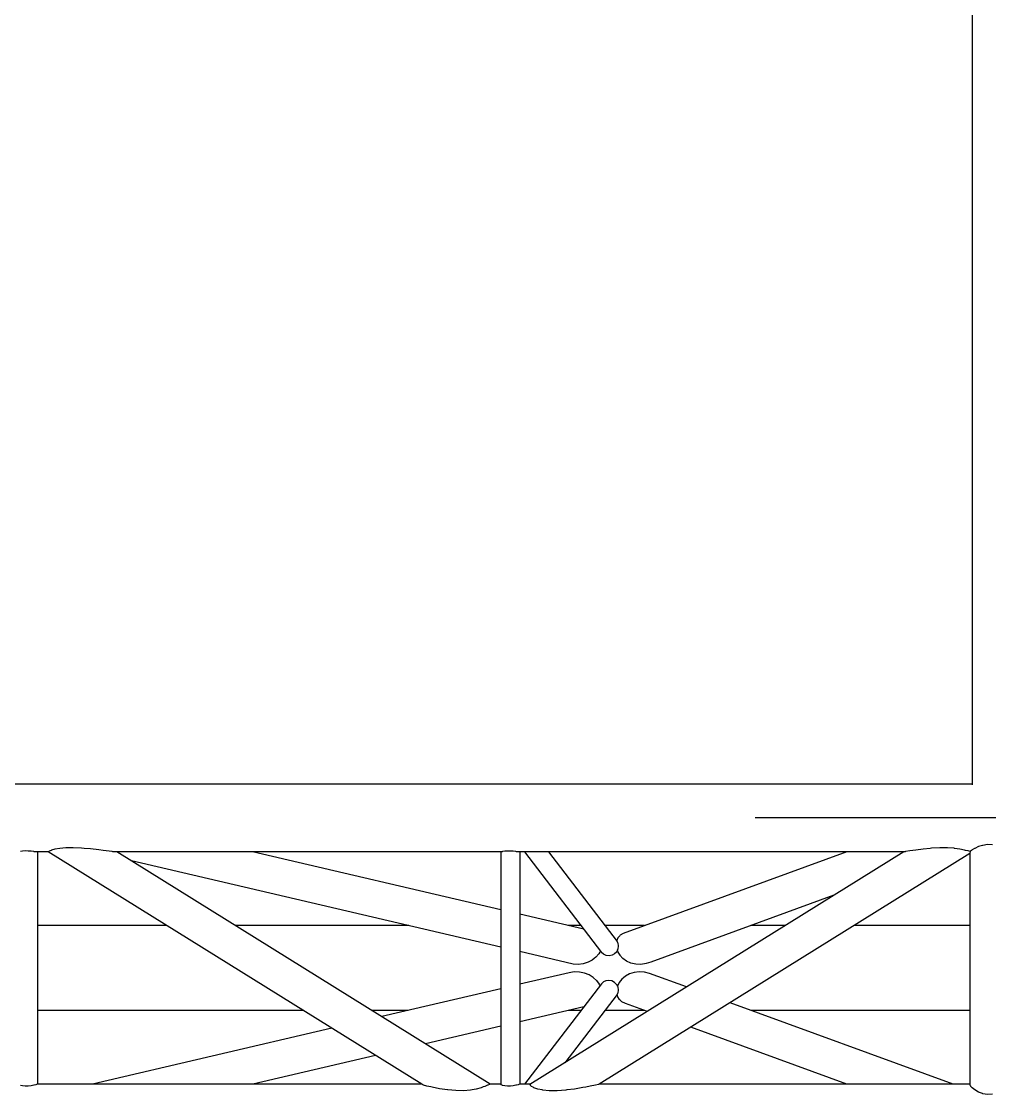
# Model space of a CAD drawing. Header units: millimetres. Extents: x 150209.93 to 150215.05, y 136675.65 to 136679.93.
# Drawn here: x 150210.8311 to 150210.9472, y 136677.1236 to 136677.2523 of the extents above; entities that cross this region are included whole.
import ezdxf

# ---------------------------------------------------------------- set-up
doc = ezdxf.new("R2010")
doc.units = ezdxf.units.MM
doc.header["$LTSCALE"] = 0.25
doc.linetypes.add('CENTER', pattern=[50.8, 31.75, -6.35, 6.35, -6.35])
doc.linetypes.add('XKITLINE00', pattern=[0])

# ---------------------------------------------------------------- blocks, each defined once
blk = doc.blocks.new('çatıı')
at = {"color": 8, "linetype": 'XKITLINE00'}
for p, q in [((10084.2, 9070.15), (10084.2, 7650.16)), ((10084.2, 7650.57), (9008.64, 7650.57)), ((9537.13, 7611.96), (9534.17, 7611.49)), ((9540.74, 7612.35), (9537.13, 7611.96)), ((9545.19, 7612.41), (9540.74, 7612.35)), ((9550.28, 7612.13), (9545.19, 7612.41)), ((9551.81, 7611.96), (9550.28, 7612.13)), ((9555.5, 7611.68), (9551.81, 7611.96)), ((10058.9, 7611.96), (10054.85, 7611.61)), ((10059.7, 7612.06), (10058.9, 7611.96)), ((10064.72, 7612.39), (10059.7, 7612.06)), ((10069.34, 7612.38), (10064.72, 7612.39)), ((10073.32, 7612.02), (10069.34, 7612.38)), ((10073.61, 7611.96), (10073.32, 7612.02)), ((10076.83, 7611.57), (10073.61, 7611.96)), ((10085.64, 7611.93), (10084.08, 7611.08)), ((10085.71, 7611.99), (10085.64, 7611.93)), ((10087.87, 7613.08), (10085.71, 7611.99)), ((10090.34, 7613.76), (10087.87, 7613.08)), ((10090.46, 7613.81), (10090.34, 7613.76)), ((10093.35, 7614.24), (10090.46, 7613.81)), ((10096.38, 7614.04), (10093.35, 7614.24)), ((9514.85, 7610.32), (9513.59, 7610.12)), ((9516.44, 7610.42), (9514.85, 7610.32)), ((9518.2, 7610.41), (9516.44, 7610.42)), ((9519.96, 7610.29), (9518.2, 7610.41)), ((9521.55, 7610.07), (9519.96, 7610.29)), ((9521.88, 7610), (9521.55, 7610.07)), ((9522.81, 7609.97), (9521.88, 7610)), ((9530.27, 7609.97), (9522.81, 7609.97)), ((9523.62, 7609.93), (9522.81, 7609.97)), ((9523.41, 7609.97), (9523.38, 7609.95)), ((9523.74, 7609.92), (9523.62, 7609.93)), ((9523.8, 7609.97), (9523.74, 7609.92)), ((9523.9, 7609.97), (9523.9, 7470.61)), ((9530.28, 7609.98), (9530.22, 7609.94)), ((9754.13, 7470.52), (9530.22, 7609.94)), ((9530.45, 7609.99), (9530.28, 7609.98)), ((9530.83, 7610.37), (9530.45, 7609.99)), ((9531.99, 7610.68), (9530.83, 7610.37)), ((9532.19, 7610.85), (9531.99, 7610.68)), ((9534.17, 7611.49), (9532.19, 7610.85)), ((9560.54, 7611.1), (9555.5, 7611.68)), ((9563.26, 7610.68), (9560.54, 7611.1)), ((9565.01, 7610.52), (9563.26, 7610.68)), ((9568.49, 7610.09), (9565.01, 7610.52)), ((9569.03, 7609.99), (9568.49, 7610.09)), ((9570.59, 7609.95), (9569.03, 7609.99)), ((9801.87, 7609.97), (9569.71, 7609.97)), ((9571.25, 7609.92), (9570.59, 7609.95)), ((9571.29, 7609.97), (9571.25, 7609.92)), ((9795.27, 7470.61), (9571.45, 7609.97)), ((9801.59, 7575.12), (9652.69, 7609.97)), ((9801.87, 7609.97), (9801.59, 7609.94)), ((9801.59, 7609.94), (9801.59, 7470.47)), ((9802.34, 7609.99), (9801.87, 7609.97)), ((9802.68, 7610.11), (9802.34, 7609.99)), ((9803.94, 7610.31), (9802.68, 7610.11)), ((9805.53, 7610.41), (9803.94, 7610.31)), ((9807.29, 7610.4), (9805.53, 7610.41)), ((9809.05, 7610.28), (9807.29, 7610.4)), ((9810.64, 7610.07), (9809.05, 7610.28)), ((9810.97, 7609.99), (9810.64, 7610.07)), ((9811.9, 7609.97), (9810.97, 7609.99)), ((10043.66, 7609.97), (9811.9, 7609.97)), ((9812.71, 7609.94), (9811.9, 7609.97)), ((9812.49, 7609.97), (9812.47, 7609.95)), ((9812.83, 7609.92), (9812.71, 7609.94)), ((9812.88, 7609.97), (9812.83, 7609.92)), ((9812.99, 7609.97), (9812.99, 7470.61)), ((9815.69, 7609.97), (9861.99, 7549.64)), ((10043.09, 7609.95), (9819, 7470.42)), ((9830.06, 7609.97), (9871.31, 7556.22)), ((10082.73, 7608.92), (9860.59, 7470.6)), ((10008.99, 7609.97), (9874.92, 7560.99)), ((10044, 7609.99), (10043.09, 7609.95)), ((10043.23, 7609.97), (10043.18, 7609.95)), ((10044.1, 7610.02), (10044, 7609.99)), ((10046.69, 7610.46), (10044.1, 7610.02)), ((10048.62, 7610.68), (10046.69, 7610.46)), ((10050.35, 7611), (10048.62, 7610.68)), ((10054.85, 7611.61), (10050.35, 7611)), ((10079.55, 7610.95), (10076.83, 7611.57)), ((10080.19, 7610.68), (10079.55, 7610.95)), ((10081.71, 7610.43), (10080.19, 7610.68)), ((10082.93, 7610.06), (10081.71, 7610.43)), ((10082.94, 7610.12), (10082.73, 7609.19)), ((10082.73, 7609.19), (10082.73, 7470.24)), ((10083.07, 7610.35), (10082.94, 7610.12)), ((10083.68, 7610.66), (10083.07, 7610.35)), ((10084.08, 7611.08), (10083.68, 7610.66)), ((9801.59, 7552.75), (9580.08, 7604.6)), ((10001.18, 7583.85), (9891.59, 7543.81)), ((9851.38, 7563.46), (9812.99, 7572.45)), ((9601.31, 7565.67), (9523.9, 7565.67)), ((9746.37, 7565.67), (9642.6, 7565.67)), ((9849.68, 7565.67), (9841.84, 7565.67)), ((9887.75, 7565.67), (9864.05, 7565.67)), ((9874.92, 7560.99), (9873.1, 7559.86)), ((9971.98, 7565.67), (9951.43, 7565.67)), ((10082.73, 7565.67), (10013.28, 7565.67)), ((9871.04, 7556.68), (9871.01, 7556.61)), ((9871.74, 7558.35), (9871.04, 7556.68)), ((9871.31, 7556.22), (9871.62, 7555.48)), ((9871.62, 7555.48), (9871.79, 7555.11)), ((9872.84, 7559.53), (9871.74, 7558.35)), ((9871.79, 7555.11), (9871.94, 7553.58)), ((9873.1, 7559.86), (9872.84, 7559.53)), ((9844.89, 7542.61), (9812.99, 7550.08)), ((9860.33, 7548.83), (9858.54, 7546.8)), ((9860.87, 7549.85), (9860.33, 7548.83)), ((9861.33, 7550.5), (9860.87, 7549.85)), ((9863.21, 7548.48), (9861.99, 7549.64)), ((9864.77, 7547.77), (9863.21, 7548.48)), ((9866.5, 7547.57), (9864.77, 7547.77)), ((9868.24, 7547.91), (9866.5, 7547.57)), ((9869.81, 7548.74), (9868.24, 7547.91)), ((9870.92, 7549.85), (9869.81, 7548.74)), ((9871.08, 7549.99), (9870.92, 7549.85)), ((9871.36, 7550.48), (9871.08, 7549.99)), ((9871.41, 7550.69), (9871.36, 7550.48)), ((9871.74, 7551.74), (9871.41, 7550.69)), ((9871.43, 7550.74), (9871.68, 7550.03)), ((9871.68, 7550.03), (9871.82, 7549.84)), ((9871.9, 7553.35), (9871.74, 7551.74)), ((9871.82, 7549.84), (9872.93, 7547.88)), ((9871.94, 7553.58), (9871.9, 7553.35)), ((9872.93, 7547.88), (9874.71, 7546.03)), ((9847.98, 7542.43), (9844.89, 7542.61)), ((9851.02, 7542.79), (9847.98, 7542.43)), ((9853.87, 7543.68), (9851.02, 7542.79)), ((9856.37, 7545.05), (9853.87, 7543.68)), ((9857.5, 7546.03), (9856.37, 7545.05)), ((9858.54, 7546.8), (9857.5, 7546.03)), ((9874.71, 7546.03), (9874.75, 7545.98)), ((9876.93, 7544.37), (9874.75, 7545.98)), ((9879.55, 7543.21), (9876.93, 7544.37)), ((9882.48, 7542.55), (9879.55, 7543.21)), ((9885.56, 7542.43), (9882.48, 7542.55)), ((9888.65, 7542.86), (9885.56, 7542.43)), ((9891.59, 7543.81), (9888.65, 7542.86)), ((9842.5, 7537.44), (9812.99, 7530.53)), ((9845.6, 7537.91), (9842.5, 7537.44)), ((9848.73, 7537.85), (9845.6, 7537.91)), ((9851.75, 7537.24), (9848.73, 7537.85)), ((9854.5, 7536.12), (9851.75, 7537.24)), ((9856.84, 7534.56), (9854.5, 7536.12)), ((9876.22, 7535.29), (9875.16, 7534.32)), ((9878.67, 7536.67), (9876.22, 7535.29)), ((9881.5, 7537.56), (9878.67, 7536.67)), ((9884.56, 7537.93), (9881.5, 7537.56)), ((9887.7, 7537.76), (9884.56, 7537.93)), ((9890.76, 7537.06), (9887.7, 7537.76)), ((9912.98, 7528.94), (9890.76, 7537.06)), ((9861.85, 7530.73), (9815.69, 7470.57)), ((9856.84, 7534.56), (9857.05, 7534.33)), ((9858.93, 7532.68), (9857.05, 7534.33)), ((9858.93, 7532.68), (9860.48, 7530.54)), ((9860.48, 7530.54), (9861.01, 7529.64)), ((9863.07, 7531.89), (9861.85, 7530.73)), ((9864.62, 7532.6), (9863.07, 7531.89)), ((9866.35, 7532.8), (9864.62, 7532.6)), ((9868.09, 7532.47), (9866.35, 7532.8)), ((9869.67, 7531.64), (9868.09, 7532.47)), ((9870.81, 7530.52), (9869.67, 7531.64)), ((9870.94, 7530.4), (9870.81, 7530.52)), ((9870.94, 7530.4), (9871.5, 7529.44)), ((9871.5, 7529.44), (9871.71, 7528.78)), ((9872.2, 7530.51), (9871.54, 7529.32)), ((9871.71, 7528.78), (9871.87, 7527.16)), ((9872.61, 7531.5), (9872.2, 7530.51)), ((9874.18, 7533.53), (9872.61, 7531.5)), ((9875.16, 7534.32), (9874.18, 7533.53)), ((9801.59, 7527.86), (9730.18, 7511.14)), ((9871.29, 7524.3), (9839.95, 7483.46)), ((9871.24, 7524.23), (9871.41, 7523.71)), ((9871.6, 7525.03), (9871.29, 7524.3)), ((9871.41, 7523.71), (9871.54, 7522.99)), ((9871.54, 7522.99), (9872.61, 7521.32)), ((9871.77, 7525.41), (9871.6, 7525.03)), ((9871.91, 7526.95), (9871.77, 7525.41)), ((9871.87, 7527.16), (9871.91, 7526.95)), ((9851.33, 7517.02), (9812.99, 7508.04)), ((9873.15, 7520.88), (9872.61, 7521.32)), ((9874.16, 7520), (9873.15, 7520.88)), ((9876.26, 7519.06), (9874.16, 7520)), ((9889.41, 7514.26), (9876.26, 7519.06)), ((10072.7, 7470.57), (9939, 7519.43)), ((9682.89, 7514.87), (9523.9, 7514.87)), ((9746.11, 7514.87), (9724.19, 7514.87)), ((9849.68, 7514.87), (9842.18, 7514.87)), ((9887.72, 7514.87), (9864.05, 7514.87)), ((10082.73, 7514.87), (9951.46, 7514.87)), ((9700.17, 7504.12), (9556.88, 7470.57)), ((9801.59, 7505.37), (9756.43, 7494.8)), ((10008.96, 7470.57), (9915.43, 7504.75)), ((9726.42, 7487.77), (9652.95, 7470.57)), ((9523.62, 7470.52), (9522.81, 7470.26)), ((9523.74, 7470.63), (9523.62, 7470.52)), ((9754.04, 7470.57), (9523.68, 7470.57)), ((9523.9, 7470.61), (9523.69, 7470.58)), ((9523.9, 7470.61), (9523.74, 7470.63)), ((9754.86, 7470.15), (9754.13, 7470.52)), ((9794.76, 7470.37), (9793.74, 7470.09)), ((9794.97, 7470.63), (9794.76, 7470.37)), ((9801.59, 7470.57), (9794.92, 7470.57)), ((9795.27, 7470.61), (9794.97, 7470.63)), ((9795.27, 7470.61), (9795.23, 7470.57)), ((9801.87, 7470.21), (9801.59, 7470.47)), ((9812.71, 7470.51), (9811.9, 7470.25)), ((9812.83, 7470.63), (9812.71, 7470.51)), ((9819.25, 7470.57), (9812.78, 7470.57)), ((9812.99, 7470.61), (9812.79, 7470.58)), ((9812.99, 7470.61), (9812.83, 7470.63)), ((9819, 7470.42), (9819.28, 7470.06)), ((9860.18, 7470.44), (9858.43, 7470.06)), ((9860.55, 7470.62), (9860.18, 7470.44)), ((10082.73, 7470.57), (9860.45, 7470.57)), ((9860.59, 7470.6), (9860.5, 7470.6)), ((9860.59, 7470.6), (9860.55, 7470.62)), ((9514.85, 7469.56), (9513.59, 7469.9)), ((9516.44, 7469.39), (9514.85, 7469.56)), ((9518.2, 7469.41), (9516.44, 7469.39)), ((9519.96, 7469.6), (9518.2, 7469.41)), ((9521.55, 7469.96), (9519.96, 7469.6)), ((9521.89, 7470.09), (9521.55, 7469.96)), ((9522.81, 7470.26), (9521.89, 7470.09)), ((9755.15, 7470.09), (9754.86, 7470.15)), ((9757.12, 7469.47), (9755.15, 7470.09)), ((9759.64, 7468.95), (9757.12, 7469.47)), ((9760.45, 7468.73), (9759.64, 7468.95)), ((9764.82, 7467.88), (9760.45, 7468.73)), ((9769.52, 7467.26), (9764.82, 7467.88)), ((9769.76, 7467.24), (9769.52, 7467.26)), ((9774.55, 7466.77), (9769.76, 7467.24)), ((9779.23, 7466.69), (9774.55, 7466.77)), ((9783.33, 7467.03), (9779.23, 7466.69)), ((9784.3, 7467.24), (9783.33, 7467.03)), ((9786.89, 7467.61), (9784.3, 7467.24)), ((9789.77, 7468.37), (9786.89, 7467.61)), ((9790.94, 7468.95), (9789.77, 7468.37)), ((9791.98, 7469.2), (9790.94, 7468.95)), ((9793.61, 7469.92), (9791.98, 7469.2)), ((9793.74, 7470.09), (9793.61, 7469.92)), ((9802.35, 7470.08), (9801.87, 7470.21)), ((9802.68, 7469.88), (9802.35, 7470.08)), ((9803.94, 7469.54), (9802.68, 7469.88)), ((9805.53, 7469.37), (9803.94, 7469.54)), ((9807.29, 7469.39), (9805.53, 7469.37)), ((9809.05, 7469.58), (9807.29, 7469.39)), ((9810.64, 7469.95), (9809.05, 7469.58)), ((9810.98, 7470.08), (9810.64, 7469.95)), ((9811.9, 7470.25), (9810.98, 7470.08)), ((9819.28, 7470.06), (9819.26, 7470.02)), ((9819.26, 7470.02), (9819.95, 7469.28)), ((9820.96, 7468.9), (9819.95, 7469.28)), ((9821.44, 7468.47), (9820.96, 7468.9)), ((9823.67, 7467.66), (9821.44, 7468.47)), ((9826.41, 7467.18), (9823.67, 7467.66)), ((9826.82, 7467.06), (9826.41, 7467.18)), ((9830.65, 7466.65), (9826.82, 7467.06)), ((9835.3, 7466.66), (9830.65, 7466.65)), ((9840.54, 7467.08), (9835.3, 7466.66)), ((9841.15, 7467.18), (9840.54, 7467.08)), ((9845.75, 7467.69), (9841.15, 7467.18)), ((9850.78, 7468.51), (9845.75, 7467.69)), ((9852.55, 7468.9), (9850.78, 7468.51)), ((9855.06, 7469.31), (9852.55, 7468.9)), ((9858.4, 7470.06), (9855.06, 7469.31)), ((9858.43, 7470.06), (9858.4, 7470.06)), ((10082.73, 7470.24), (10082.86, 7470.06)), ((10082.86, 7470.06), (10083.07, 7469.44)), ((10083.68, 7468.9), (10083.07, 7469.44)), ((10083.68, 7468.9), (10084.08, 7468.34)), ((10085.65, 7467.18), (10084.08, 7468.34)), ((10085.65, 7467.18), (10085.71, 7467.11)), ((10087.87, 7465.77), (10085.71, 7467.11)), ((10090.35, 7464.93), (10087.87, 7465.77)), ((10090.46, 7464.88), (10090.35, 7464.93)), ((10093.35, 7464.38), (10090.46, 7464.88)), ((10096.38, 7464.6), (10093.35, 7464.38))]:
    blk.add_line(p, q, dxfattribs=at)
at = {"color": 8, "linetype": 'CENTER'}
blk.add_line((10454.1, 7630.27), (9008.64, 7630.27), dxfattribs=at)

msp = doc.modelspace()

# ---------------------------------------------------------------- block references
at = {"xscale": 0.0002000170049888334, "yscale": 0.0002000170049888334, "zscale": 0.0002000170049888334}
msp.add_blockref('çatıı', (150208.92807, 136675.63059), dxfattribs=at)

doc.saveas('drawing.dxf')
